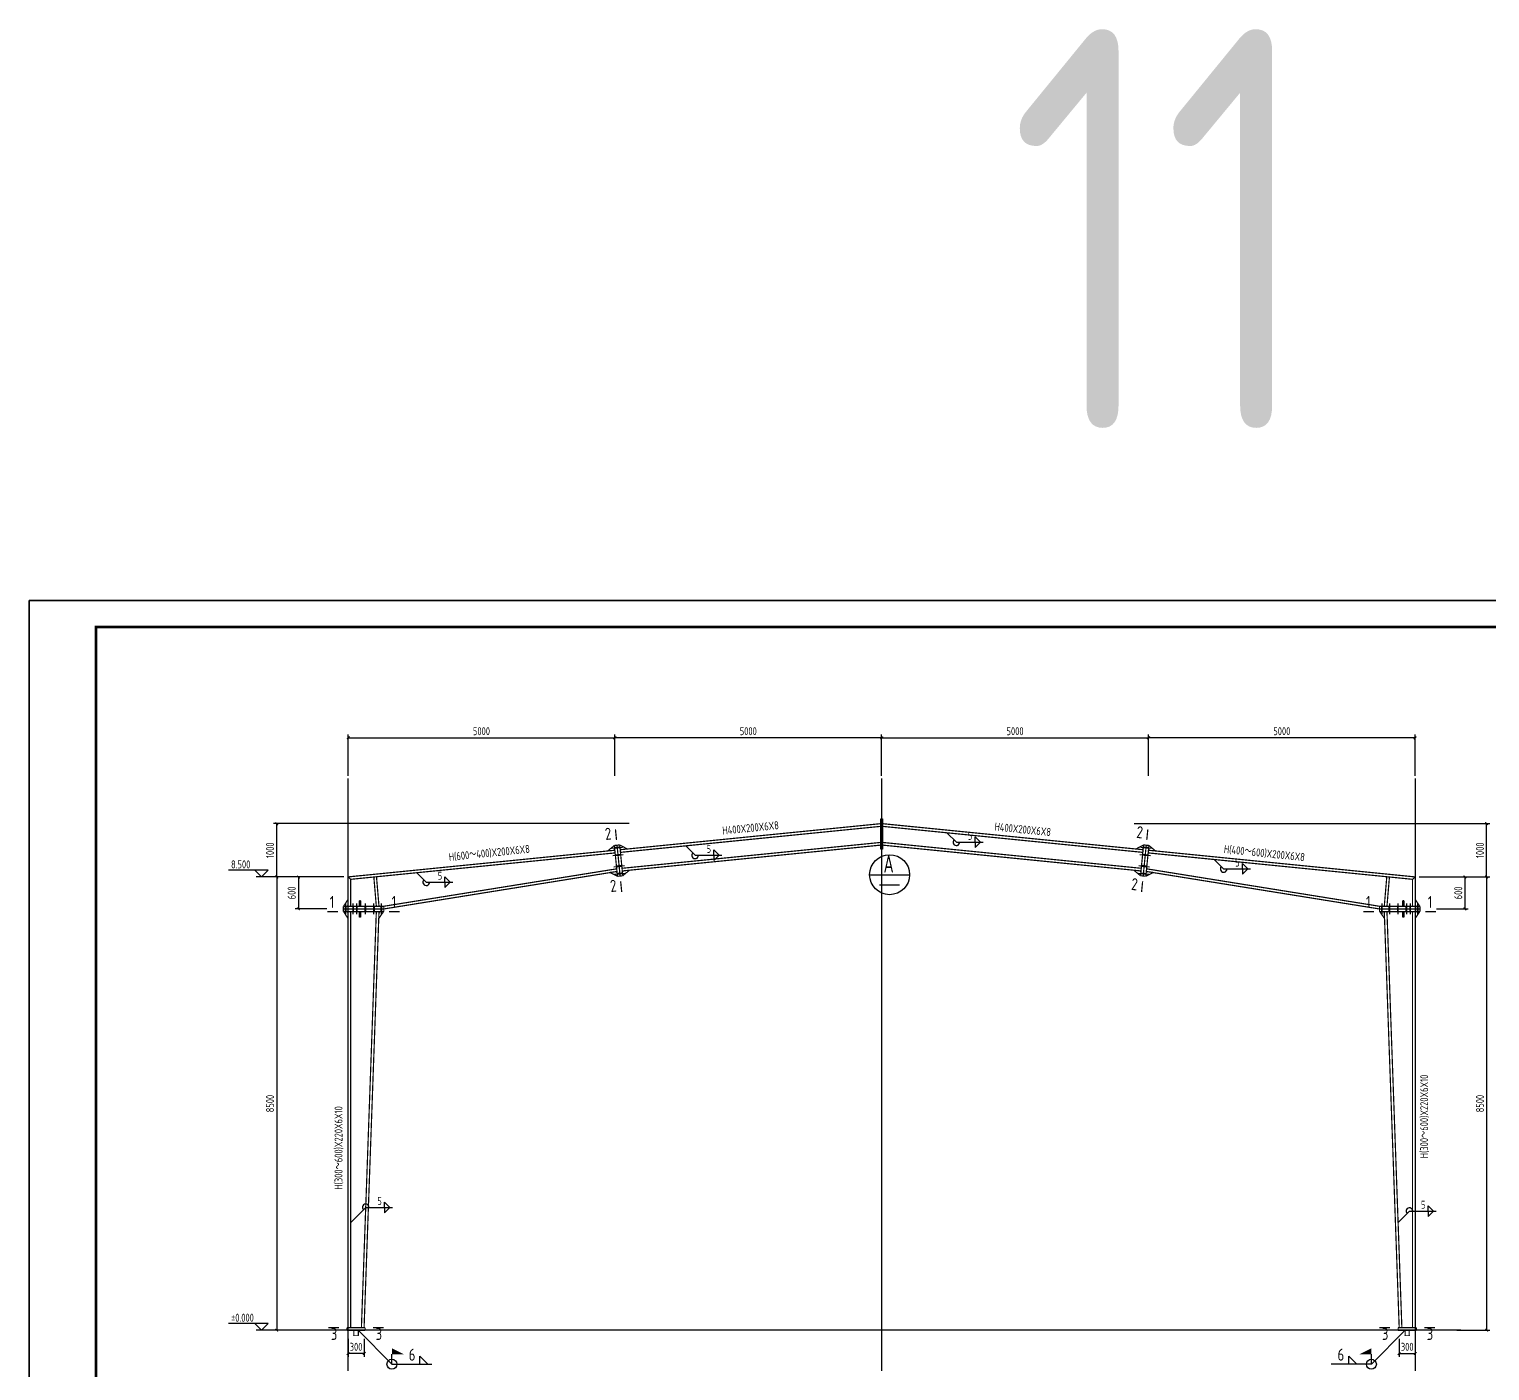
# Model space of a CAD drawing. Header units: millimetres. Extents: x 866561 to 877878, y 40199 to 44891.
# Drawn here: x 876043 to 876590, y 40513 to 41016 of the extents above; entities that cross this region are included whole.
import ezdxf
from ezdxf.enums import TextEntityAlignment as Align

# ---------------------------------------------------------------- set-up
doc = ezdxf.new("R2010")
doc.units = ezdxf.units.MM
doc.header["$LTSCALE"] = 1000
doc.header["$MEASUREMENT"] = 0
doc.linetypes.add('DOTE', pattern=[2.42, 2, -0.2, 0.02, -0.2])
for name, color, linetype in [('10', 7, 'Continuous'), ('114', 2, 'Continuous'), ('116', 1, 'Continuous'), ('14', 2, 'Continuous'), ('1530', 253, 'Continuous'), ('1534', 7, 'Continuous'), ('DOTE', 1, 'DOTE'), ('柱子', 8, 'Continuous'), ('标准截面(白色)', 7, 'Continuous'), ('梁集中标注', 2, 'Continuous'), ('焊缝标注', 3, 'Continuous'), ('索引符号标注', 253, 'Continuous')]:
    doc.layers.add(name, color=color, linetype=linetype)
doc.styles.add('GBHZ', font='gbenor.shx', dxfattribs={"width": 0.9, "bigfont": 'gbcbig.shx'})
doc.dimstyles.new('Y50', dxfattribs={"dimscale": 0, "dimtxt": 3, "dimasz": 0.01, "dimexe": 1.2, "dimexo": 1, "dimgap": 1, "dimtad": 1, "dimdec": 0, "dimlfac": 50, "dimzin": 0, "dimdsep": 46, "dimtxsty": 'GBHZ', "dimblk1": 'DX', "dimblk2": 'DX', "dimsah": 1, "dimcen": 0.09, "dimdle": 1, "dimadec": 0, "dimazin": 0, "dimtfac": 1, "dimtdec": 0, "dimtix": 1, "dimtmove": 2, "dimatfit": 3, "dimldrblk": 'DX', "dimfxl": 0, "dimtolj": 1, "dimtzin": 0, "dimarcsym": 0})

# ---------------------------------------------------------------- blocks, each defined once
blk = doc.blocks.new('DX')
at = {"color": 0, "linetype": 'ByBlock', "const_width": 40}
blk.add_lwpolyline([(-54, -51), (46, 49)], dxfattribs=at)
blk = doc.blocks.new('*D664')
at = {"color": 0, "lineweight": -2, "transparency": 16777216}
for p, q in [((876148.98, 40698.44), (876134.57, 40698.44)), ((876135.77, 40698.43), (876135.77, 40528.45)), ((876146.98, 40528.44), (876134.57, 40528.44))]:
    blk.add_line(p, q, dxfattribs=at)
at = {"layer": 'Defpoints', "color": 0, "transparency": 16777216}
for p in [(876149.98, 40698.44), (876135.77, 40528.44), (876147.98, 40528.44)]:
    blk.add_point(p, dxfattribs=at)
at = {"color": 0, "lineweight": -2, "transparency": 16777216, "xscale": 0.01, "yscale": 0.01, "zscale": 0.01}
for p, rotation in [((876135.77, 40698.44), 90), ((876135.77, 40528.44), 270)]:
    blk.add_blockref('DX', p, dxfattribs=dict(at, rotation=rotation))
at = {"color": 0, "transparency": 16777216, "insert": (876133.27, 40613.44), "char_height": 3, "attachment_point": 5, "rotation": 90, "style": 'GBHZ'}
blk.add_mtext('\\A1;8500', dxfattribs=at)
blk = doc.blocks.new('*D665')
at = {"color": 0, "lineweight": -2, "transparency": 16777216}
for p, q in [((876267.87, 40718.44), (876134.57, 40718.44)), ((876135.77, 40698.45), (876135.77, 40718.43)), ((876160.98, 40698.44), (876134.57, 40698.44))]:
    blk.add_line(p, q, dxfattribs=at)
at = {"layer": 'Defpoints', "color": 0, "transparency": 16777216}
for p in [(876135.77, 40718.44), (876268.87, 40718.44), (876161.98, 40698.44)]:
    blk.add_point(p, dxfattribs=at)
at = {"color": 0, "lineweight": -2, "transparency": 16777216, "xscale": 0.01, "yscale": 0.01, "zscale": 0.01}
for p, rotation in [((876135.77, 40718.44), 90), ((876135.77, 40698.44), 270)]:
    blk.add_blockref('DX', p, dxfattribs=dict(at, rotation=rotation))
at = {"color": 0, "transparency": 16777216, "insert": (876133.27, 40708.44), "char_height": 3, "attachment_point": 5, "rotation": 90, "style": 'GBHZ'}
blk.add_mtext('\\A1;1000', dxfattribs=at)
blk = doc.blocks.new('*D721')
at = {"color": 0, "lineweight": -2, "transparency": 16777216}
for p, q in [((876162.53, 40525.18), (876162.53, 40518.52)), ((876168.53, 40525.18), (876168.53, 40518.52)), ((876162.52, 40519.72), (876162.51, 40519.72)), ((876168.53, 40519.72), (876162.53, 40519.72)), ((876168.54, 40519.72), (876168.55, 40519.72))]:
    blk.add_line(p, q, dxfattribs=at)
at = {"layer": 'Defpoints', "color": 0, "transparency": 16777216}
for p in [(876162.53, 40526.18), (876168.53, 40526.18), (876162.53, 40519.72)]:
    blk.add_point(p, dxfattribs=at)
at = {"color": 0, "lineweight": -2, "transparency": 16777216, "xscale": 0.01, "yscale": 0.01, "zscale": 0.01}
blk.add_blockref('DX', (876162.53, 40519.72), dxfattribs=at)
at = {"color": 0, "lineweight": -2, "transparency": 16777216, "xscale": 0.01, "yscale": 0.01, "zscale": 0.01, "rotation": 180}
blk.add_blockref('DX', (876168.53, 40519.72), dxfattribs=at)
at = {"color": 0, "transparency": 16777216, "insert": (876165.53, 40522.22), "char_height": 3, "attachment_point": 5, "style": 'GBHZ'}
blk.add_mtext('\\A1;300', dxfattribs=at)
blk = doc.blocks.new('*D722')
at = {"color": 0, "lineweight": -2, "transparency": 16777216}
for p, q in [((876556.53, 40525.18), (876556.53, 40518.52)), ((876562.53, 40525.18), (876562.53, 40518.52)), ((876556.52, 40519.72), (876556.51, 40519.72)), ((876556.53, 40519.72), (876562.53, 40519.72)), ((876562.54, 40519.72), (876562.55, 40519.72))]:
    blk.add_line(p, q, dxfattribs=at)
at = {"layer": 'Defpoints', "color": 0, "transparency": 16777216}
for p in [(876556.53, 40526.18), (876562.53, 40526.18), (876562.53, 40519.72)]:
    blk.add_point(p, dxfattribs=at)
at = {"color": 0, "lineweight": -2, "transparency": 16777216, "xscale": 0.01, "yscale": 0.01, "zscale": 0.01}
blk.add_blockref('DX', (876556.53, 40519.72), dxfattribs=at)
at = {"color": 0, "lineweight": -2, "transparency": 16777216, "xscale": 0.01, "yscale": 0.01, "zscale": 0.01, "rotation": 180}
blk.add_blockref('DX', (876562.53, 40519.72), dxfattribs=at)
at = {"color": 0, "transparency": 16777216, "insert": (876559.53, 40522.22), "char_height": 3, "attachment_point": 5, "style": 'GBHZ'}
blk.add_mtext('\\A1;300', dxfattribs=at)
blk = doc.blocks.new('*D723')
at = {"color": 0, "lineweight": -2, "transparency": 16777216}
for p, q in [((876162.53, 40736.39), (876162.53, 40751.79)), ((876162.54, 40750.59), (876262.52, 40750.59)), ((876262.53, 40736.39), (876262.53, 40751.79))]:
    blk.add_line(p, q, dxfattribs=at)
at = {"layer": 'Defpoints', "color": 0, "transparency": 16777216}
for p in [(876262.53, 40750.59), (876162.53, 40735.39), (876262.53, 40735.39)]:
    blk.add_point(p, dxfattribs=at)
at = {"color": 0, "lineweight": -2, "transparency": 16777216, "xscale": 0.01, "yscale": 0.01, "zscale": 0.01, "rotation": 180}
blk.add_blockref('DX', (876162.53, 40750.59), dxfattribs=at)
at = {"color": 0, "lineweight": -2, "transparency": 16777216, "xscale": 0.01, "yscale": 0.01, "zscale": 0.01}
blk.add_blockref('DX', (876262.53, 40750.59), dxfattribs=at)
at = {"color": 0, "transparency": 16777216, "insert": (876212.53, 40753.09), "char_height": 3, "attachment_point": 5, "style": 'GBHZ'}
blk.add_mtext('\\A1;5000', dxfattribs=at)
blk = doc.blocks.new('*D724')
at = {"color": 0, "lineweight": -2, "transparency": 16777216}
for p, q in [((876262.53, 40736.39), (876262.53, 40751.79)), ((876362.52, 40750.59), (876262.54, 40750.59)), ((876362.53, 40736.39), (876362.53, 40751.79))]:
    blk.add_line(p, q, dxfattribs=at)
at = {"layer": 'Defpoints', "color": 0, "transparency": 16777216}
for p in [(876262.53, 40750.59), (876262.53, 40735.39), (876362.53, 40735.39)]:
    blk.add_point(p, dxfattribs=at)
at = {"color": 0, "lineweight": -2, "transparency": 16777216, "xscale": 0.01, "yscale": 0.01, "zscale": 0.01, "rotation": 180}
blk.add_blockref('DX', (876262.53, 40750.59), dxfattribs=at)
at = {"color": 0, "lineweight": -2, "transparency": 16777216, "xscale": 0.01, "yscale": 0.01, "zscale": 0.01}
blk.add_blockref('DX', (876362.53, 40750.59), dxfattribs=at)
at = {"color": 0, "transparency": 16777216, "insert": (876312.53, 40753.09), "char_height": 3, "attachment_point": 5, "style": 'GBHZ'}
blk.add_mtext('\\A1;5000', dxfattribs=at)
blk = doc.blocks.new('*D725')
at = {"color": 0, "lineweight": -2, "transparency": 16777216}
for p, q in [((876462.53, 40736.39), (876462.53, 40751.79)), ((876562.52, 40750.59), (876462.54, 40750.59)), ((876562.53, 40736.39), (876562.53, 40751.79))]:
    blk.add_line(p, q, dxfattribs=at)
at = {"layer": 'Defpoints', "color": 0, "transparency": 16777216}
for p in [(876462.53, 40750.59), (876462.53, 40735.39), (876562.53, 40735.39)]:
    blk.add_point(p, dxfattribs=at)
at = {"color": 0, "lineweight": -2, "transparency": 16777216, "xscale": 0.01, "yscale": 0.01, "zscale": 0.01, "rotation": 180}
blk.add_blockref('DX', (876462.53, 40750.59), dxfattribs=at)
at = {"color": 0, "lineweight": -2, "transparency": 16777216, "xscale": 0.01, "yscale": 0.01, "zscale": 0.01}
blk.add_blockref('DX', (876562.53, 40750.59), dxfattribs=at)
at = {"color": 0, "transparency": 16777216, "insert": (876512.53, 40753.09), "char_height": 3, "attachment_point": 5, "style": 'GBHZ'}
blk.add_mtext('\\A1;5000', dxfattribs=at)
blk = doc.blocks.new('*D726')
at = {"color": 0, "lineweight": -2, "transparency": 16777216}
for p, q in [((876362.53, 40736.39), (876362.53, 40751.79)), ((876362.54, 40750.59), (876462.52, 40750.59)), ((876462.53, 40736.39), (876462.53, 40751.79))]:
    blk.add_line(p, q, dxfattribs=at)
at = {"layer": 'Defpoints', "color": 0, "transparency": 16777216}
for p in [(876462.53, 40750.59), (876362.53, 40735.39), (876462.53, 40735.39)]:
    blk.add_point(p, dxfattribs=at)
at = {"color": 0, "lineweight": -2, "transparency": 16777216, "xscale": 0.01, "yscale": 0.01, "zscale": 0.01, "rotation": 180}
blk.add_blockref('DX', (876362.53, 40750.59), dxfattribs=at)
at = {"color": 0, "lineweight": -2, "transparency": 16777216, "xscale": 0.01, "yscale": 0.01, "zscale": 0.01}
blk.add_blockref('DX', (876462.53, 40750.59), dxfattribs=at)
at = {"color": 0, "transparency": 16777216, "insert": (876412.53, 40753.09), "char_height": 3, "attachment_point": 5, "style": 'GBHZ'}
blk.add_mtext('\\A1;5000', dxfattribs=at)
blk = doc.blocks.new('*D814')
at = {"color": 0, "lineweight": -2, "transparency": 16777216}
for p, q in [((876156.38, 40698.44), (876142.69, 40698.44)), ((876143.89, 40698.43), (876143.89, 40686.44)), ((876154.58, 40686.43), (876142.69, 40686.43))]:
    blk.add_line(p, q, dxfattribs=at)
at = {"layer": 'Defpoints', "color": 0, "transparency": 16777216}
for p in [(876157.38, 40698.44), (876143.89, 40686.43), (876155.58, 40686.43)]:
    blk.add_point(p, dxfattribs=at)
at = {"color": 0, "lineweight": -2, "transparency": 16777216, "xscale": 0.01, "yscale": 0.01, "zscale": 0.01}
for p, rotation in [((876143.89, 40698.44), 90), ((876143.89, 40686.43), 270)]:
    blk.add_blockref('DX', p, dxfattribs=dict(at, rotation=rotation))
at = {"color": 0, "transparency": 16777216, "insert": (876141.39, 40692.44), "char_height": 3, "attachment_point": 5, "rotation": 90, "style": 'GBHZ'}
blk.add_mtext('\\A1;600', dxfattribs=at)
blk = doc.blocks.new('*D816')
at = {"color": 0, "lineweight": -2, "transparency": 16777216}
for p, q in [((876576.07, 40698.44), (876590.48, 40698.44)), ((876589.28, 40698.43), (876589.28, 40528.45)), ((876578.07, 40528.44), (876590.48, 40528.44))]:
    blk.add_line(p, q, dxfattribs=at)
at = {"layer": 'Defpoints', "color": 0, "transparency": 16777216}
for p in [(876575.07, 40698.44), (876577.07, 40528.44), (876589.28, 40528.44)]:
    blk.add_point(p, dxfattribs=at)
at = {"color": 0, "lineweight": -2, "transparency": 16777216, "xscale": 0.01, "yscale": 0.01, "zscale": 0.01}
for p, rotation in [((876589.28, 40698.44), 90), ((876589.28, 40528.44), 270)]:
    blk.add_blockref('DX', p, dxfattribs=dict(at, rotation=rotation))
at = {"color": 0, "transparency": 16777216, "insert": (876586.78, 40613.44), "char_height": 3, "attachment_point": 5, "rotation": 90, "style": 'GBHZ'}
blk.add_mtext('\\A1;8500', dxfattribs=at)
blk = doc.blocks.new('*D817')
at = {"color": 0, "lineweight": -2, "transparency": 16777216}
for p, q in [((876457.18, 40718.44), (876590.48, 40718.44)), ((876589.28, 40698.45), (876589.28, 40718.43)), ((876564.07, 40698.44), (876590.48, 40698.44))]:
    blk.add_line(p, q, dxfattribs=at)
at = {"layer": 'Defpoints', "color": 0, "transparency": 16777216}
for p in [(876456.18, 40718.44), (876589.28, 40718.44), (876563.07, 40698.44)]:
    blk.add_point(p, dxfattribs=at)
at = {"color": 0, "lineweight": -2, "transparency": 16777216, "xscale": 0.01, "yscale": 0.01, "zscale": 0.01}
for p, rotation in [((876589.28, 40718.44), 90), ((876589.28, 40698.44), 270)]:
    blk.add_blockref('DX', p, dxfattribs=dict(at, rotation=rotation))
at = {"color": 0, "transparency": 16777216, "insert": (876586.78, 40708.44), "char_height": 3, "attachment_point": 5, "rotation": 90, "style": 'GBHZ'}
blk.add_mtext('\\A1;1000', dxfattribs=at)
blk = doc.blocks.new('*D815')
at = {"color": 0, "lineweight": -2, "transparency": 16777216}
for p, q in [((876568.67, 40698.44), (876582.36, 40698.44)), ((876581.16, 40698.43), (876581.16, 40686.44)), ((876570.47, 40686.43), (876582.36, 40686.43))]:
    blk.add_line(p, q, dxfattribs=at)
at = {"layer": 'Defpoints', "color": 0, "transparency": 16777216}
for p in [(876567.67, 40698.44), (876569.47, 40686.43), (876581.16, 40686.43)]:
    blk.add_point(p, dxfattribs=at)
at = {"color": 0, "lineweight": -2, "transparency": 16777216, "xscale": 0.01, "yscale": 0.01, "zscale": 0.01}
for p, rotation in [((876581.16, 40698.44), 90), ((876581.16, 40686.43), 270)]:
    blk.add_blockref('DX', p, dxfattribs=dict(at, rotation=rotation))
at = {"color": 0, "transparency": 16777216, "insert": (876578.66, 40692.44), "char_height": 3, "attachment_point": 5, "rotation": 90, "style": 'GBHZ'}
blk.add_mtext('\\A1;600', dxfattribs=at)

msp = doc.modelspace()

# ---------------------------------------------------------------- linework, layer by layer
for p, q in [((876043.003, 40208.139), (876043.003, 40802.139)), ((876043.003, 40802.139), (876043.003, 40208.139))]:
    msp.add_line(p, q)
at = {"color": 0}
for p, q in [((876884.003, 40802.139), (876043.003, 40802.139)), ((876043.003, 40802.139), (876884.003, 40802.139))]:
    msp.add_line(p, q, dxfattribs=at)
at = {"color": 0, "const_width": 1}
msp.add_lwpolyline([(876874.003, 40218.139), (876068.003, 40218.139), (876068.003, 40792.139), (876874.003, 40792.139)], close=True, dxfattribs=at)
at = {"layer": '10', "const_width": 0.45}
for points in [[(876262.744, 40716.301), (876263.142, 40712.321)], [(876462.306, 40716.301), (876461.908, 40712.321)], [(876265.094, 40692.798), (876264.696, 40696.779)], [(876459.958, 40692.818), (876460.356, 40696.799)], [(876154.731, 40685.432), (876158.731, 40685.432)], [(876181.916, 40685.432), (876177.916, 40685.432)], [(876543.135, 40685.432), (876547.135, 40685.432)], [(876570.32, 40685.432), (876566.32, 40685.432)], [(876155.125, 40529.441), (876159.125, 40529.441)], [(876175.925, 40529.441), (876171.925, 40529.441)], [(876549.125, 40529.441), (876553.125, 40529.441)], [(876569.925, 40529.441), (876565.925, 40529.441)]]:
    msp.add_lwpolyline(points, dxfattribs=at)
at = {"layer": '114'}
for p, q in [((876261.441, 40709.237), (876265.421, 40709.635)), ((876261.719, 40706.45), (876265.699, 40706.848)), ((876459.351, 40706.848), (876463.331, 40706.45)), ((876459.63, 40709.635), (876463.61, 40709.237)), ((876262.137, 40702.272), (876266.117, 40702.67)), ((876262.416, 40699.485), (876266.396, 40699.883)), ((876458.655, 40699.883), (876462.635, 40699.485)), ((876458.933, 40702.669), (876462.913, 40702.271)), ((876161.625, 40684.432), (876161.625, 40688.432)), ((876164.425, 40684.432), (876164.425, 40688.432)), ((876165.825, 40684.432), (876165.825, 40688.432)), ((876169.025, 40684.432), (876169.025, 40688.432)), ((876172.215, 40684.432), (876172.215, 40688.432)), ((876175.016, 40684.432), (876175.016, 40688.432)), ((876550.035, 40688.432), (876550.035, 40684.432)), ((876552.835, 40688.432), (876552.835, 40684.432)), ((876556.025, 40688.432), (876556.025, 40684.432)), ((876559.225, 40688.432), (876559.225, 40684.432)), ((876560.625, 40688.432), (876560.625, 40684.432)), ((876563.425, 40688.432), (876563.425, 40684.432))]:
    msp.add_line(p, q, dxfattribs=at)
at = {"layer": '114', "color": 1, "const_width": 0.7}
for points in [[(876262.436, 40709.336), (876264.426, 40709.535)], [(876262.714, 40706.55), (876264.704, 40706.749)], [(876460.346, 40706.749), (876462.336, 40706.55)], [(876460.625, 40709.535), (876462.615, 40709.336)], [(876263.132, 40702.372), (876265.122, 40702.571)], [(876263.411, 40699.585), (876265.401, 40699.784)], [(876459.65, 40699.784), (876461.64, 40699.585)], [(876459.928, 40702.57), (876461.918, 40702.371)], [(876161.625, 40685.432), (876161.625, 40687.432)], [(876164.425, 40685.432), (876164.425, 40687.432)], [(876165.825, 40685.432), (876165.825, 40687.432)], [(876169.025, 40685.432), (876169.025, 40687.432)], [(876172.215, 40685.432), (876172.215, 40687.432)], [(876175.016, 40685.432), (876175.016, 40687.432)], [(876550.035, 40687.432), (876550.035, 40685.432)], [(876552.835, 40687.432), (876552.835, 40685.432)], [(876556.025, 40687.432), (876556.025, 40685.432)], [(876559.225, 40687.432), (876559.225, 40685.432)], [(876560.625, 40687.432), (876560.625, 40685.432)], [(876563.425, 40687.432), (876563.425, 40685.432)]]:
    msp.add_lwpolyline(points, dxfattribs=at)
at = {"layer": '116', "const_width": 0.2}
for points in [[(876164.525, 40528.441), (876164.525, 40526.441)], [(876164.525, 40526.441), (876166.525, 40526.441)], [(876164.825, 40528.441), (876164.825, 40526.441)], [(876166.225, 40528.441), (876166.225, 40526.441)], [(876166.525, 40528.441), (876166.525, 40526.441)], [(876558.525, 40528.441), (876558.525, 40526.441)], [(876560.525, 40526.441), (876558.525, 40526.441)], [(876558.825, 40528.441), (876558.825, 40526.441)], [(876560.225, 40528.441), (876560.225, 40526.441)], [(876560.525, 40528.441), (876560.525, 40526.441)]]:
    msp.add_lwpolyline(points, dxfattribs=at)
at = {"layer": '14', "const_width": 0.45}
for points in [[(876262.346, 40710.232), (876263.341, 40710.331)], [(876263.341, 40710.331), (876264.336, 40710.431)], [(876263.341, 40710.331), (876264.497, 40698.769)], [(876264.497, 40698.769), (876263.341, 40710.331)], [(876264.336, 40710.431), (876265.493, 40698.868)], [(876264.476, 40709.038), (876264.336, 40710.431)], [(876264.336, 40710.431), (876267.202, 40708.908)], [(876457.849, 40708.908), (876460.714, 40710.431)], [(876459.56, 40698.888), (876460.714, 40710.431)], [(876461.709, 40710.331), (876460.555, 40698.789)], [(876460.555, 40698.789), (876461.709, 40710.331)], [(876460.714, 40710.431), (876460.575, 40709.038)], [(876460.714, 40710.431), (876461.709, 40710.331)], [(876461.709, 40710.331), (876462.704, 40710.232)], [(876259.839, 40708.172), (876262.346, 40710.232)], [(876262.127, 40708.401), (876259.839, 40708.172)], [(876262.486, 40708.839), (876262.127, 40708.401)], [(876263.502, 40698.669), (876262.346, 40710.232)], [(876262.346, 40710.232), (876262.486, 40708.839)], [(876264.913, 40708.679), (876264.476, 40709.038)], [(876267.202, 40708.908), (876264.913, 40708.679)], [(876460.137, 40708.679), (876457.849, 40708.908)], [(876460.575, 40709.038), (876460.137, 40708.679)], [(876462.704, 40710.232), (876461.55, 40698.689)], [(876462.565, 40708.839), (876462.704, 40710.232)], [(876462.923, 40708.401), (876462.565, 40708.839)], [(876462.704, 40710.232), (876465.212, 40708.172)], [(876465.212, 40708.172), (876462.923, 40708.401)], [(876260.648, 40700.102), (876262.925, 40700.424)], [(876263.5, 40698.689), (876260.648, 40700.102)], [(876262.925, 40700.424), (876263.361, 40700.082)], [(876263.361, 40700.082), (876263.5, 40698.689)], [(876265.351, 40700.281), (876265.709, 40700.719)], [(876265.491, 40698.888), (876265.351, 40700.281)], [(876267.998, 40700.948), (876265.491, 40698.888)], [(876265.709, 40700.719), (876267.998, 40700.948)], [(876459.56, 40698.888), (876457.053, 40700.948)], [(876457.053, 40700.948), (876459.341, 40700.719)], [(876459.341, 40700.719), (876459.699, 40700.281)], [(876459.699, 40700.281), (876459.56, 40698.888)], [(876464.403, 40700.102), (876461.55, 40698.689)], [(876461.55, 40698.689), (876461.689, 40700.082)], [(876461.689, 40700.082), (876462.125, 40700.424)], [(876462.125, 40700.424), (876464.403, 40700.102)], [(876162.525, 40687.432), (876162.525, 40698.441)], [(876162.525, 40698.441), (876163.525, 40697.536)], [(876163.525, 40697.536), (876163.525, 40687.432)], [(876172.186, 40698.402), (876173.177, 40698.501)], [(876173.115, 40687.432), (876172.186, 40698.402)], [(876173.177, 40698.501), (876174.116, 40687.432)], [(876264.497, 40698.769), (876263.502, 40698.669)], [(876265.493, 40698.868), (876264.497, 40698.769)], [(876460.555, 40698.789), (876459.56, 40698.888)], [(876461.55, 40698.689), (876460.555, 40698.789)], [(876551.874, 40698.501), (876550.935, 40687.432)], [(876552.864, 40698.402), (876551.874, 40698.501)], [(876551.935, 40687.432), (876552.864, 40698.402)], [(876561.525, 40697.536), (876562.525, 40698.441)], [(876561.525, 40687.432), (876561.525, 40697.536)], [(876562.525, 40698.441), (876562.525, 40687.432)], [(876160.825, 40687.432), (876162.525, 40690.032)], [(876162.525, 40690.032), (876162.525, 40687.832)], [(876166.725, 40687.432), (876166.725, 40689.532)], [(876166.725, 40689.532), (876167.225, 40689.532)], [(876167.225, 40689.532), (876167.225, 40687.432)], [(876558.325, 40689.532), (876557.825, 40689.532)], [(876557.825, 40689.532), (876557.825, 40687.432)], [(876558.325, 40687.432), (876558.325, 40689.532)], [(876562.525, 40687.832), (876562.525, 40690.032)], [(876562.525, 40690.032), (876564.225, 40687.432)], [(876160.731, 40687.432), (876175.916, 40687.432)], [(876160.731, 40686.432), (876160.731, 40687.432)], [(876160.731, 40686.432), (876175.916, 40686.432)], [(876160.731, 40685.432), (876160.731, 40686.432)], [(876175.916, 40686.432), (876160.731, 40686.432)], [(876175.916, 40685.432), (876160.731, 40685.432)], [(876162.125, 40687.432), (876160.825, 40687.432)], [(876162.525, 40682.832), (876160.825, 40685.432)], [(876160.825, 40685.432), (876162.125, 40685.432)], [(876162.525, 40687.832), (876162.125, 40687.432)], [(876162.125, 40685.432), (876162.525, 40685.032)], [(876163.525, 40687.432), (876162.525, 40687.432)], [(876162.525, 40685.032), (876162.525, 40682.832)], [(876167.225, 40687.432), (876166.725, 40687.432)], [(876166.725, 40685.432), (876166.725, 40683.332)], [(876167.225, 40685.432), (876166.725, 40685.432)], [(876166.725, 40683.332), (876167.225, 40683.332)], [(876167.225, 40683.332), (876167.225, 40685.432)], [(876174.116, 40687.432), (876173.115, 40687.432)], [(876175.816, 40685.432), (876174.024, 40682.834)], [(876174.024, 40682.834), (876174.102, 40685.033)], [(876174.102, 40685.033), (876174.516, 40685.432)], [(876174.516, 40685.432), (876175.816, 40685.432)], [(876175.916, 40687.432), (876175.916, 40686.432)], [(876175.916, 40686.432), (876175.916, 40685.432)], [(876549.135, 40687.432), (876564.32, 40687.432)], [(876549.135, 40686.432), (876549.135, 40687.432)], [(876549.135, 40686.432), (876564.32, 40686.432)], [(876549.135, 40685.432), (876549.135, 40686.432)], [(876564.32, 40686.432), (876549.135, 40686.432)], [(876564.32, 40685.432), (876549.135, 40685.432)], [(876551.027, 40682.834), (876549.235, 40685.432)], [(876549.235, 40685.432), (876550.535, 40685.432)], [(876550.535, 40685.432), (876550.949, 40685.033)], [(876550.935, 40687.432), (876551.935, 40687.432)], [(876550.949, 40685.033), (876551.027, 40682.834)], [(876557.825, 40687.432), (876558.325, 40687.432)], [(876557.825, 40683.332), (876557.825, 40685.432)], [(876557.825, 40685.432), (876558.325, 40685.432)], [(876558.325, 40683.332), (876557.825, 40683.332)], [(876558.325, 40685.432), (876558.325, 40683.332)], [(876562.525, 40687.432), (876561.525, 40687.432)], [(876562.925, 40687.432), (876562.525, 40687.832)], [(876564.225, 40685.432), (876562.525, 40682.832)], [(876562.525, 40685.032), (876562.925, 40685.432)], [(876562.525, 40682.832), (876562.525, 40685.032)], [(876564.225, 40687.432), (876562.925, 40687.432)], [(876562.925, 40685.432), (876564.225, 40685.432)], [(876564.32, 40687.432), (876564.32, 40686.432)], [(876564.32, 40686.432), (876564.32, 40685.432)], [(876162.125, 40528.441), (876162.125, 40529.441)], [(876162.125, 40529.441), (876168.925, 40529.441)], [(876168.925, 40528.441), (876162.125, 40528.441)], [(876168.925, 40529.441), (876168.925, 40528.441)], [(876556.125, 40528.441), (876556.125, 40529.441)], [(876556.125, 40529.441), (876562.925, 40529.441)], [(876562.925, 40528.441), (876556.125, 40528.441)], [(876562.925, 40529.441), (876562.925, 40528.441)]]:
    msp.add_lwpolyline(points, dxfattribs=at)
at = {"layer": '1530'}
for p, q in [((876134.569, 40698.441), (876128.098, 40698.441)), ((876134.569, 40528.441), (876128.098, 40528.441))]:
    msp.add_line(p, q, dxfattribs=at)
at = {"layer": '1534'}
for points in [[(876127.598, 40700.941), (876130.098, 40698.441), (876132.598, 40700.941), (876117.664, 40700.941)], [(876127.598, 40530.941), (876130.098, 40528.441), (876132.598, 40530.941), (876117.664, 40530.941)]]:
    msp.add_lwpolyline(points, dxfattribs=at)
at = {"layer": 'DOTE', "linetype": 'DOTE'}
for p, q in [((876162.525, 40513.228), (876162.525, 40735.39)), ((876362.525, 40735.39), (876362.525, 40513.228)), ((876562.525, 40735.39), (876562.525, 40513.228))]:
    msp.add_line(p, q, dxfattribs=at)
at = {"layer": '柱子'}
msp.add_line((876579.658, 40528.441), (876145.392, 40528.441), dxfattribs=at)
for points, const_width in [([(876264.515, 40708.64), (876362.125, 40718.401)], 0.45), ([(876264.615, 40707.644), (876362.125, 40717.396)], 0.45), ([(876362.125, 40708.843), (876362.125, 40720.271)], 0.45), ([(876362.125, 40720.271), (876362.925, 40720.271)], 0.34), ([(876362.925, 40708.843), (876362.925, 40720.271)], 0.45), ([(876362.925, 40718.401), (876460.535, 40708.64)], 0.45), ([(876362.925, 40717.396), (876460.436, 40707.644)], 0.45), ([(876265.212, 40701.674), (876362.125, 40711.366)], 0.45), ([(876265.311, 40700.679), (876362.125, 40710.361)], 0.45), ([(876362.925, 40711.366), (876459.839, 40701.674)], 0.45), ([(876362.925, 40710.361), (876459.739, 40700.679)], 0.45), ([(876162.525, 40698.441), (876262.525, 40708.441)], 0.45), ([(876163.525, 40697.536), (876262.625, 40707.445)], 0.45), ([(876362.125, 40708.843), (876362.925, 40708.843)], 0.34), ([(876462.426, 40707.445), (876561.525, 40697.536)], 0.45), ([(876462.525, 40708.441), (876562.525, 40698.441)], 0.45), ([(876175.916, 40687.432), (876263.222, 40701.476)], 0.45), ([(876175.916, 40686.422), (876263.321, 40700.48)], 0.45), ([(876461.729, 40700.48), (876549.12, 40686.425)], 0.45), ([(876461.829, 40701.476), (876549.12, 40687.435)], 0.45), ([(876162.525, 40529.441), (876162.525, 40685.432)], 0.45), ([(876162.525, 40685.432), (876163.525, 40685.432)], 0.45), ([(876163.525, 40529.441), (876163.525, 40685.432)], 0.45), ([(876167.525, 40529.441), (876173.115, 40685.432)], 0.45), ([(876168.525, 40529.441), (876174.116, 40685.432)], 0.45), ([(876173.115, 40685.432), (876174.116, 40685.432)], 0.45), ([(876556.525, 40529.441), (876550.935, 40685.432)], 0.45), ([(876551.935, 40685.432), (876550.935, 40685.432)], 0.45), ([(876557.525, 40529.441), (876551.935, 40685.432)], 0.45), ([(876561.525, 40529.441), (876561.525, 40685.432)], 0.45), ([(876562.525, 40685.432), (876561.525, 40685.432)], 0.45), ([(876562.525, 40529.441), (876562.525, 40685.432)], 0.45)]:
    msp.add_lwpolyline(points, dxfattribs=dict(at, const_width=const_width))
at = {"layer": '焊缝标注'}
for p, q in [((876387.003, 40714.988), (876390.529, 40711.442)), ((876390.529, 40711.442), (876400.529, 40711.442)), ((876397.529, 40713.442), (876399.529, 40711.442)), ((876397.529, 40711.442), (876397.529, 40713.442)), ((876397.529, 40709.442), (876399.529, 40711.442)), ((876397.529, 40711.442), (876397.529, 40709.442)), ((876289.092, 40710.092), (876292.618, 40706.547)), ((876292.618, 40706.547), (876302.618, 40706.547)), ((876299.618, 40708.547), (876301.618, 40706.547)), ((876299.618, 40706.547), (876299.618, 40708.547)), ((876299.618, 40704.547), (876301.618, 40706.547)), ((876299.618, 40706.547), (876299.618, 40704.547)), ((876188.3, 40700.013), (876191.826, 40696.468)), ((876487.201, 40704.968), (876490.726, 40701.423)), ((876490.726, 40701.423), (876500.726, 40701.423)), ((876497.726, 40703.423), (876499.726, 40701.423)), ((876497.726, 40701.423), (876497.726, 40703.423)), ((876497.726, 40699.423), (876499.726, 40701.423)), ((876497.726, 40701.423), (876497.726, 40699.423)), ((876191.826, 40696.468), (876201.826, 40696.468)), ((876198.826, 40698.468), (876200.826, 40696.468)), ((876198.826, 40696.468), (876198.826, 40698.468)), ((876198.826, 40694.468), (876200.826, 40696.468)), ((876198.826, 40696.468), (876198.826, 40694.468)), ((876163.525, 40568.858), (876169.184, 40574.513)), ((876169.184, 40574.513), (876179.184, 40574.513)), ((876176.184, 40576.513), (876178.184, 40574.513)), ((876176.184, 40574.513), (876176.184, 40576.513)), ((876176.184, 40572.513), (876178.184, 40574.513)), ((876176.184, 40574.513), (876176.184, 40572.513)), ((876567.372, 40575.099), (876569.372, 40573.099)), ((876567.372, 40573.099), (876567.372, 40575.099)), ((876556.128, 40568.858), (876560.372, 40573.099)), ((876560.372, 40573.099), (876570.372, 40573.099)), ((876567.372, 40571.099), (876569.372, 40573.099)), ((876567.372, 40573.099), (876567.372, 40571.099)), ((876166.275, 40528.441), (876178.968, 40515.677)), ((876558.775, 40528.441), (876546.083, 40515.677)), ((876178.968, 40515.677), (876178.968, 40519.427)), ((876546.083, 40515.677), (876546.083, 40519.427)), ((876178.968, 40515.677), (876193.968, 40515.677)), ((876189.468, 40518.677), (876192.468, 40515.677)), ((876189.468, 40515.677), (876189.468, 40518.677)), ((876546.083, 40515.677), (876531.083, 40515.677)), ((876537.62, 40518.677), (876540.62, 40515.677)), ((876537.62, 40515.677), (876537.62, 40518.677))]:
    msp.add_line(p, q, dxfattribs=at)
for centre in [(876178.968, 40515.677), (876546.083, 40515.677)]:
    msp.add_circle(centre, 1.875, dxfattribs=at)
for centre, start, end in [((876390.529, 40711.442), 134.84025, 0), ((876292.618, 40706.547), 134.84031, 0), ((876490.726, 40701.423), 134.84025, 0), ((876191.826, 40696.468), 134.84026, 0), ((876169.184, 40574.513), 0, 224.97719), ((876560.372, 40573.099), 0, 224.97724)]:
    msp.add_arc(centre, 1.25, start, end, dxfattribs=at)
for points in [[(876387.003, 40714.988), (876387.602, 40714.173), (876387.814, 40714.384)], [(876289.092, 40710.092), (876289.691, 40709.277), (876289.904, 40709.489)], [(876188.3, 40700.013), (876188.899, 40699.198), (876189.112, 40699.41)], [(876487.201, 40704.968), (876487.799, 40704.153), (876488.012, 40704.365)], [(876163.525, 40568.858), (876164.339, 40569.459), (876164.127, 40569.671)], [(876556.128, 40568.858), (876556.941, 40569.459), (876556.729, 40569.671)], [(876178.968, 40519.427), (876183.468, 40519.427), (876178.968, 40521.677)], [(876546.083, 40519.427), (876541.583, 40519.427), (876546.083, 40521.677)]]:
    msp.add_solid(points, dxfattribs=at)
at = {"layer": '索引符号标注'}
for p, q in [((876358.02, 40699.277), (876373.02, 40699.277)), ((876361.77, 40695.527), (876369.27, 40695.527))]:
    msp.add_line(p, q, dxfattribs=at)
msp.add_circle((876365.52, 40699.277), 7.5, dxfattribs=at)

# ---------------------------------------------------------------- texts
at = {"layer": '10', "style": 'GBHZ', "width": 0.9}
for rotation, p in [(5.71115, (876259.047, 40712.268)), (354.28978, (876457.884, 40713.08)), (5.7111, (876260.999, 40692.746)), (354.28978, (876455.934, 40693.578))]:
    msp.add_text('2', height=4.5, rotation=rotation, dxfattribs=at).set_placement(p)
for s, p in [('1', (876155.651, 40686.787)), ('1', (876178.836, 40686.787)), ('1', (876544.055, 40686.787)), ('1', (876567.24, 40686.787)), ('3', (876156.045, 40524.796)), ('3', (876172.845, 40524.796)), ('3', (876550.045, 40524.796)), ('3', (876566.845, 40524.796))]:
    msp.add_text(s, height=4.5, dxfattribs=at).set_placement(p)
at = {"layer": '1534', "style": 'GBHZ', "width": 0.9}
for s, p in [('8.500', (876118.662, 40701.641)), ('%%P0.000', (876118.662, 40531.641))]:
    msp.add_text(s, height=3, dxfattribs=at).set_placement(p)
at = {"layer": '标准截面(白色)', "style": 'GBHZ', "width": 0.9}
for s, rotation, p in [('H400X200X6X8', 5.71349, (876302.983, 40714.272)), ('H400X200X6X8', 354.28651, (876404.727, 40715.828)), ('H(600～400)X200X6X8', 5.88897, (876200.455, 40704.393)), ('H(400～600)X200X6X8', 354.11103, (876490.702, 40707.427)), ('H(300～600)X220X6X10', 90, (876567.383, 40592.942)), ('H(300～600)X220X6X10', 90, (876160.443, 40581.124))]:
    msp.add_text(s, height=3, rotation=rotation, dxfattribs=at).set_placement(p)
at = {"layer": '梁集中标注', "style": 'GBHZ', "width": 0.9}
msp.add_text('11', height=150, dxfattribs=at).set_placement((876410.2, 40866.341))
at = {"layer": '焊缝标注', "style": 'GBHZ', "width": 0.9}
for s, height, p in [('5', 3, (876394.829, 40712.342)), ('5', 3, (876296.918, 40707.447)), ('5', 3, (876495.026, 40702.323)), ('5', 3, (876196.126, 40697.368)), ('5', 3, (876173.484, 40575.413)), ('5', 3, (876564.672, 40573.999)), ('6', 4.5, (876185.268, 40517.027)), ('6', 4.5, (876533.42, 40517.027))]:
    msp.add_text(s, height=height, dxfattribs=at).set_placement(p)
at = {"layer": '焊缝标注', "style": 'GBHZ', "width": 0.839996}
msp.add_text('A', height=6.75, dxfattribs=at).set_placement((876363.257, 40700.051), (876367.037, 40700.051), align=Align.FIT)

# ---------------------------------------------------------------- dimensions: what is measured, and where the dimension line sits
for base, p1, p2, picture, middle in [((876262.525, 40750.593), (876162.525, 40735.39), (876262.525, 40735.39), '*D723', (876212.525, 40753.093)), ((876162.525, 40519.72), (876168.525, 40526.178), (876162.525, 40526.178), '*D721', (876165.525, 40522.22))]:
    dim = msp.add_linear_dim(base=base, p1=p1, p2=p2, dimstyle='Y50', override={"dimscale": 1})
    dim.commit()
    dim.dimension.update_dxf_attribs({"geometry": picture, "text_midpoint": middle})
for base, p1, p2, angle, picture, middle in [((876262.525, 40750.593), (876362.525, 40735.39), (876262.525, 40735.39), 180, '*D724', (876312.525, 40753.093)), ((876462.525, 40750.593), (876362.525, 40735.39), (876462.525, 40735.39), 0, '*D726', (876412.525, 40753.093)), ((876462.525, 40750.593), (876562.525, 40735.39), (876462.525, 40735.39), 180, '*D725', (876512.525, 40753.093)), ((876135.769, 40718.441), (876161.977, 40698.441), (876268.871, 40718.441), 90, '*D665', (876133.269, 40708.441)), ((876589.281, 40718.441), (876563.074, 40698.441), (876456.179, 40718.441), 90, '*D817', (876586.781, 40708.441)), ((876135.769, 40528.441), (876149.977, 40698.441), (876147.977, 40528.441), 90, '*D664', (876133.269, 40613.441)), ((876143.894, 40686.432), (876157.379, 40698.441), (876155.585, 40686.432), 90, '*D814', (876141.394, 40692.436)), ((876581.157, 40686.432), (876567.671, 40698.441), (876569.466, 40686.432), 90, '*D815', (876578.657, 40692.436)), ((876589.281, 40528.441), (876575.074, 40698.441), (876577.074, 40528.441), 90, '*D816', (876586.781, 40613.441)), ((876562.525, 40519.72), (876556.525, 40526.178), (876562.525, 40526.178), 180, '*D722', (876559.525, 40522.22))]:
    dim = msp.add_linear_dim(base=base, p1=p1, p2=p2, angle=angle, dimstyle='Y50', override={"dimscale": 1})
    dim.commit()
    dim.dimension.update_dxf_attribs({"geometry": picture, "text_midpoint": middle})

doc.saveas('drawing.dxf')
